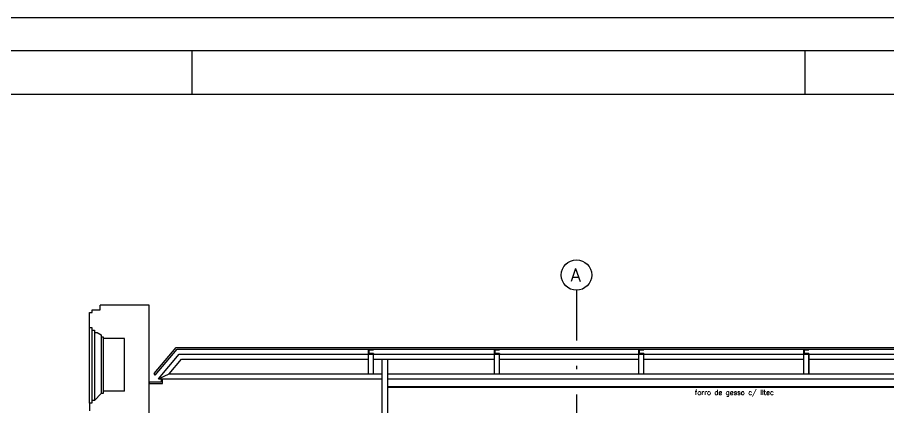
# Model space of a CAD drawing. Extents: x -14 to 107, y -33 to 53.
# Drawn here: x 26.93 to 53.2, y 41.05 to 52.81 of the extents above; entities that cross this region are included whole.
import ezdxf

# ---------------------------------------------------------------- set-up
doc = ezdxf.new("R2010")
doc.units = 0
doc.header["$LTSCALE"] = 1.5
doc.header["$MEASUREMENT"] = 0
doc.linetypes.add('08CORTEF$0$DASHDOT', pattern=[25.4, 12.7, -6.35, 0, -6.35])
for name, color, linetype in [('08CORTEF$0$A-ESTRUTURA', 4, 'CONTINUOUS'), ('08CORTEF$0$A-FORRO', 2, 'CONTINUOUS'), ('08CORTEF$0$A-PAREDE', 3, 'CONTINUOUS'), ('08CORTEF$0$A-PECAS', 2, 'CONTINUOUS'), ('08CORTEF$0$EIXOS', 32, '08CORTEF$0$DASHDOT'), ('08CORTEF$0$N-LNHVISTA', 2, 'CONTINUOUS'), ('08CORTEF$0$N-TEXTO', 2, 'CONTINUOUS'), ('T-FOLHA', 7, 'CONTINUOUS')]:
    doc.layers.add(name, color=color, linetype=linetype)
doc.styles.add('08CORTEF$0$REGUA-080', font='simplex.shx', dxfattribs={"height": 0.2})
doc.styles.add('08CORTEF$0$ROMANS', font='romans')

msp = doc.modelspace()

# ---------------------------------------------------------------- linework, layer by layer
at = {"layer": '08CORTEF$0$A-ESTRUTURA'}
for p, q in [((29.112, 43.9), (29.194, 43.9)), ((29.112, 43.447), (29.112, 43.9)), ((29.194, 43.9), (29.194, 43.979)), ((29.194, 43.979), (29.429, 43.979)), ((30.914, 44.113), (29.429, 44.113)), ((29.429, 43.979), (29.429, 44.113)), ((30.914, 39.193), (30.914, 44.113)), ((29.112, 43.447), (29.178, 43.447)), ((29.178, 43.447), (29.178, 43.363)), ((29.178, 43.363), (29.261, 43.363)), ((29.261, 43.363), (29.261, 43.29)), ((29.261, 43.29), (29.34, 43.29)), ((29.34, 43.29), (29.46, 43.222)), ((29.46, 43.222), (29.46, 43.16)), ((29.46, 43.16), (29.528, 43.16)), ((29.528, 43.16), (29.528, 43.108)), ((30.164, 43.108), (29.528, 43.108)), ((30.164, 41.515), (30.164, 43.108)), ((30.164, 41.515), (29.528, 41.515)), ((29.528, 41.515), (29.528, 41.446)), ((29.46, 41.446), (29.261, 41.232)), ((29.528, 41.446), (29.46, 41.446)), ((29.178, 41.154), (29.112, 41.154)), ((29.112, 41.154), (29.112, 40.921)), ((29.178, 41.232), (29.178, 41.154)), ((29.261, 41.232), (29.183, 41.232))]:
    msp.add_line(p, q, dxfattribs=at)
at = {"layer": '08CORTEF$0$A-ESTRUTURA', "color": 3}
for p, q in [((37.687, 42.79), (37.687, 42.77)), ((37.687, 42.66), (37.687, 42.64)), ((41.487, 42.79), (41.487, 42.77)), ((41.487, 42.66), (41.487, 42.64)), ((45.848, 42.79), (45.848, 42.77)), ((45.848, 42.66), (45.848, 42.64)), ((50.828, 42.79), (50.828, 42.77)), ((50.828, 42.66), (50.828, 42.64))]:
    msp.add_line(p, q, dxfattribs=at)
for points in [[(37.687, 42.64), (37.537, 42.64), (37.537, 42.79), (37.687, 42.79)], [(37.687, 42.66), (37.557, 42.66), (37.557, 42.77), (37.687, 42.77)], [(41.487, 42.64), (41.337, 42.64), (41.337, 42.79), (41.487, 42.79)], [(41.487, 42.66), (41.357, 42.66), (41.357, 42.77), (41.487, 42.77)], [(45.848, 42.64), (45.698, 42.64), (45.698, 42.79), (45.848, 42.79)], [(45.848, 42.66), (45.718, 42.66), (45.718, 42.77), (45.848, 42.77)], [(50.828, 42.64), (50.678, 42.64), (50.678, 42.79), (50.828, 42.79)], [(50.828, 42.66), (50.698, 42.66), (50.698, 42.77), (50.828, 42.77)]]:
    msp.add_lwpolyline(points, dxfattribs=at)
at = {"layer": '08CORTEF$0$A-FORRO'}
for p, q in [((38.113, 41.663), (53.932, 41.663)), ((38.113, 41.638), (53.932, 41.638))]:
    msp.add_line(p, q, dxfattribs=at)
at = {"layer": '08CORTEF$0$A-PAREDE'}
for p, q in [((37.945, 37.886), (37.945, 42.49)), ((38.113, 38.112), (38.113, 42.49)), ((38.113, 37.886), (38.113, 42.49))]:
    msp.add_line(p, q, dxfattribs=at)
at = {"layer": '08CORTEF$0$A-PECAS'}
msp.add_lwpolyline([(31.274, 41.877), (31.274, 41.795), (30.914, 41.795), (30.914, 41.755), (31.314, 41.755), (31.314, 41.877)], close=True, dxfattribs=at)
at = {"layer": '08CORTEF$0$EIXOS', "ltscale": 0.08}
msp.add_line((43.812, 44.569), (43.812, 22.417), dxfattribs=at)
at = {"layer": '08CORTEF$0$EIXOS', "linetype": 'CONTINUOUS'}
msp.add_circle((43.812, 45.028), 0.459, dxfattribs=at)
at = {"layer": '08CORTEF$0$N-LNHVISTA', "color": 7}
for p, q in [((29.112, 41.154), (29.112, 43.447)), ((29.178, 43.363), (29.178, 41.232)), ((29.261, 43.29), (29.261, 41.232)), ((29.46, 43.16), (29.46, 41.446)), ((29.528, 43.108), (29.528, 41.515)), ((31.067, 42.048), (31.73, 42.84)), ((31.73, 42.84), (80.356, 42.84)), ((31.098, 42.006), (31.753, 42.79)), ((31.753, 42.79), (80.356, 42.79)), ((37.537, 42.04), (37.537, 42.64)), ((37.687, 42.04), (37.687, 42.64)), ((37.687, 42.04), (37.687, 42.64)), ((41.337, 42.04), (41.337, 42.64)), ((41.487, 42.04), (41.487, 42.64)), ((41.487, 42.04), (41.487, 42.64)), ((45.698, 42.04), (45.698, 42.64)), ((45.848, 42.04), (45.848, 42.64)), ((45.848, 42.04), (45.848, 42.64)), ((50.678, 42.04), (50.678, 42.64)), ((50.828, 42.04), (50.828, 42.64)), ((50.828, 42.64), (50.828, 42.04)), ((31.098, 42.006), (31.067, 42.048)), ((31.517, 42.04), (37.946, 42.04)), ((38.113, 42.04), (55.658, 42.04)), ((31.196, 41.89), (37.946, 41.89)), ((38.113, 41.89), (55.658, 41.89))]:
    msp.add_line(p, q, dxfattribs=at)
at = {"layer": '08CORTEF$0$N-LNHVISTA', "color": 2}
for p, q in [((31.196, 41.89), (31.823, 42.64)), ((31.823, 42.64), (55.658, 42.64)), ((31.517, 42.04), (31.893, 42.49)), ((31.893, 42.49), (37.537, 42.49)), ((37.687, 42.49), (41.337, 42.49)), ((41.487, 42.49), (45.698, 42.49)), ((45.848, 42.49), (50.678, 42.49)), ((50.828, 42.49), (55.658, 42.49)), ((31.196, 41.89), (31.517, 42.04))]:
    msp.add_line(p, q, dxfattribs=at)
at = {"layer": 'T-FOLHA', "color": 1}
msp.add_lwpolyline([(-13.699, -33.287), (-13.699, 52.813), (107.201, 52.813), (107.201, -33.287)], close=True, dxfattribs=at)
at = {"layer": 'T-FOLHA', "color": 2}
msp.add_lwpolyline([(-12.699, -32.287), (-12.699, 51.813), (106.201, 51.813), (106.201, -32.287)], close=True, dxfattribs=at)
for points in [[(32.201, 51.813), (32.201, 50.491)], [(50.701, 51.813), (50.701, 50.491)]]:
    msp.add_lwpolyline(points, dxfattribs=at)
at = {"layer": 'T-FOLHA', "color": 3}
msp.add_lwpolyline([(-10.199, 50.491), (105.201, 50.491), (105.201, -30.683), (-10.199, -30.683), (-10.199, 50.491)], dxfattribs=at)

# ---------------------------------------------------------------- texts
at = {"layer": '08CORTEF$0$EIXOS', "color": 2, "style": '08CORTEF$0$ROMANS'}
msp.add_text('A', height=0.4, dxfattribs=at).set_placement((43.63, 44.828))
at = {"layer": '08CORTEF$0$N-TEXTO', "style": '08CORTEF$0$REGUA-080'}
msp.add_text('forro de gesso c/ Iltec', height=0.15, dxfattribs=at).set_placement((47.384, 41.405))

doc.saveas('drawing.dxf')
